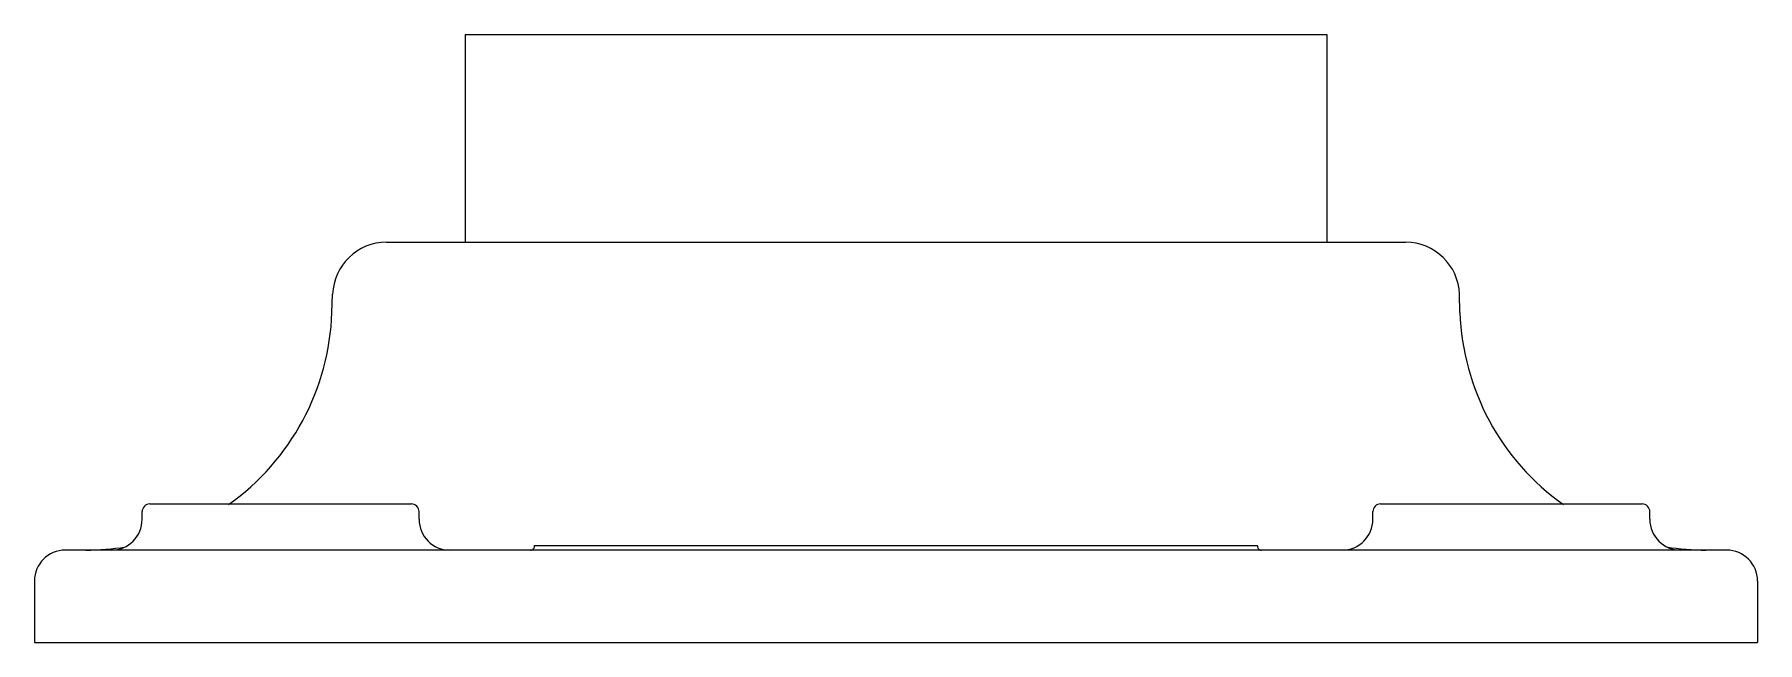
# Model space of a CAD drawing. Header units: millimetres. Extents: x 2355 to 9028, y 2010 to 7655.
# Drawn here: x 6649.7 to 6761.7, y 3851.1 to 3890.6 of the extents above; entities that cross this region are included whole.
import ezdxf

# ---------------------------------------------------------------- set-up
doc = ezdxf.new("R2010")
doc.units = ezdxf.units.MM
doc.header["$LTSCALE"] = 739.2
doc.layers.add('ASSI', color=7, linetype='CONTINUOUS')
doc.layers.add('GEOM', color=7, linetype='CONTINUOUS')

msp = doc.modelspace()

# ---------------------------------------------------------------- linework, layer by layer
at = {"layer": 'ASSI', "color": 7, "linetype": 'Continuous'}
for p, q in [((6677.72, 3890.62), (6733.72, 3890.62)), ((6677.72, 3890.62), (6677.72, 3877.12)), ((6733.72, 3890.62), (6733.72, 3877.12))]:
    msp.add_line(p, q, dxfattribs=at)
at = {"layer": 'GEOM', "color": 7, "linetype": 'Continuous'}
for p, q in [((6677.72, 3890.62), (6677.72, 3877.12)), ((6733.72, 3890.62), (6733.72, 3877.12)), ((6672.6, 3877.12), (6738.85, 3877.12)), ((6669.06, 3872.56), (6669.1, 3873.74)), ((6742.38, 3872.56), (6742.34, 3873.74)), ((6656.72, 3859.12), (6656.72, 3859.62)), ((6657.22, 3860.12), (6674.22, 3860.12)), ((6674.72, 3859.12), (6674.72, 3859.62)), ((6736.72, 3859.12), (6736.72, 3859.62)), ((6737.22, 3860.12), (6754.22, 3860.12)), ((6754.72, 3859.12), (6754.72, 3859.62)), ((6682.22, 3857.42), (6729.22, 3857.42)), ((6682.22, 3857.37), (6682.22, 3857.42)), ((6729.22, 3857.37), (6729.22, 3857.42)), ((6759.72, 3857.12), (6651.72, 3857.12)), ((6649.72, 3855.12), (6649.72, 3851.12)), ((6761.72, 3855.12), (6761.72, 3851.12)), ((6649.72, 3851.12), (6761.72, 3851.12))]:
    msp.add_line(p, q, dxfattribs=at)
for centre, radius, start, end in [((6672.6, 3873.62), 3.5, 90, 178), ((6738.85, 3873.62), 3.5, 2, 90), ((6653.07, 3873.12), 16, 305.4124, 358), ((6758.37, 3873.12), 16, 182, 234.5876), ((6657.22, 3859.62), 0.5, 89.9999, 180), ((6674.22, 3859.62), 0.5, 0, 90.0001), ((6737.22, 3859.62), 0.5, 89.9999, 180), ((6754.22, 3859.62), 0.5, 0, 90.0001), ((6654.72, 3859.12), 2, 270, 360), ((6676.72, 3859.12), 2, 180, 270), ((6734.72, 3859.12), 2, 270, 360), ((6756.72, 3859.12), 2, 180, 270), ((6653.07, 3873.12), 16, 270, 279.2363), ((6681.97, 3857.37), 0.25, 269.9613, 360), ((6729.47, 3857.37), 0.25, 180, 270.0125), ((6758.37, 3873.12), 16, 260.7637, 270), ((6651.72, 3855.12), 2, 90, 180), ((6759.72, 3855.12), 2, 0, 90)]:
    msp.add_arc(centre, radius, start, end, dxfattribs=at)

doc.saveas('drawing.dxf')
